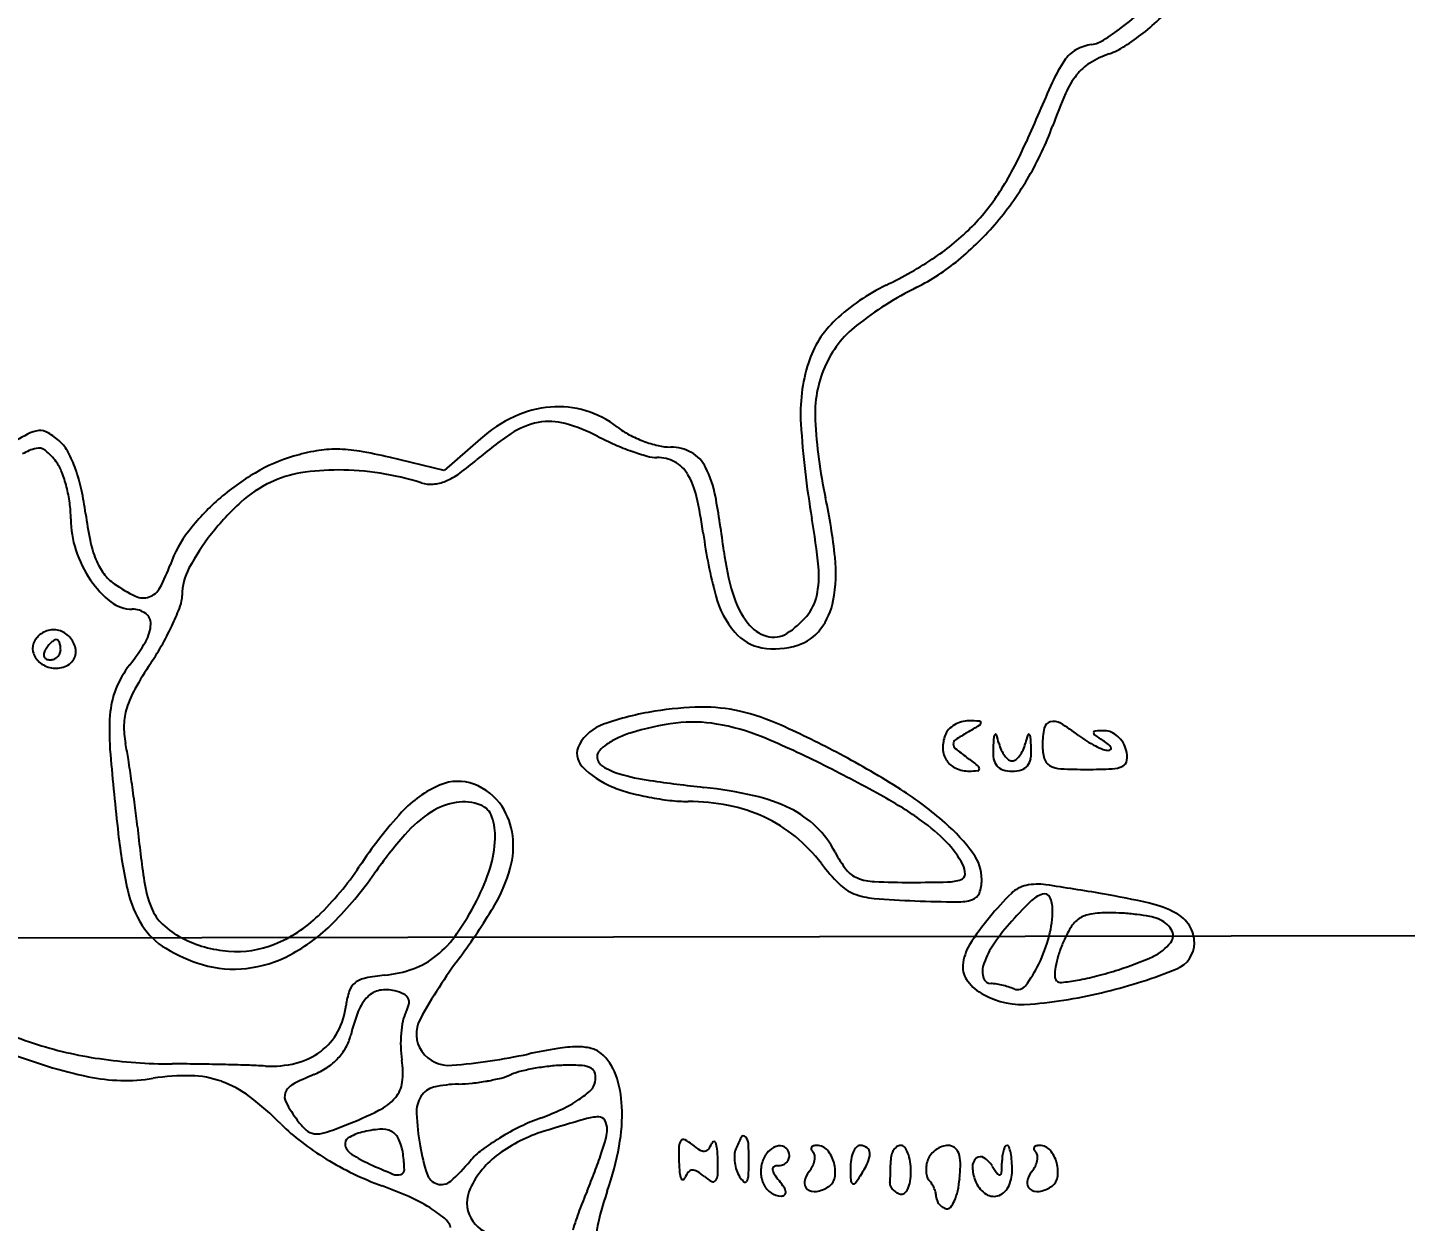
# Model space of a CAD drawing. Header units: millimetres. Extents: x 56222 to 3066687, y -650199 to -121287.
# Drawn here: x 135203.51 to 135212.45, y -182847.35 to -182839.61 of the extents above; entities that cross this region are included whole.
import ezdxf
from ezdxf import colors
from ezdxf.entities.mleader import LeaderData, LeaderLine
from ezdxf.math import Vec2, Vec3

# ---------------------------------------------------------------- set-up
doc = ezdxf.new("R2010")
doc.units = ezdxf.units.MM
doc.header["$MEASUREMENT"] = 0
doc.layers.add('Text', color=7, linetype='Continuous', lineweight=15)
doc.styles.add('style4', font='ARIALN.TTF')

msp = doc.modelspace()

# ---------------------------------------------------------------- linework, layer by layer
for p, q in [((135206.4504, -182842.2788), (135206.2152, -182842.4853)), ((135206.2152, -182842.4853), (135205.8578, -182842.3996))]:
    msp.add_line(p, q)
for centre, radius, start, end in [((135209.3794, -182837.9899), 2.0338, 307.06778, 311.87235), ((135209.785, -182838.4273), 1.5538, 308.13993, 313.85824), ((135209.5537, -182838.2206), 1.7447, 302.3624, 307.06778), ((135209.8628, -182838.5264), 1.4279, 302.28758, 308.13987), ((135210.4571, -182840.0169), 0.2982, 98.44677, 119.64445), ((135210.3853, -182839.5328), 0.1912, 278.44677, 302.36239), ((135210.3469, -182839.2925), 0.5217, 289.88024, 302.28753), ((135211.0183, -182840.3558), 0.9452, 145.96508, 155.87885), ((135210.4201, -182839.9518), 0.2234, 119.64448, 145.96511), ((135210.7532, -182840.416), 0.673, 109.8803, 121.6911), ((135210.7528, -182840.2629), 0.5569, 142.00208, 156.40329), ((135210.5709, -182840.1207), 0.326, 121.69116, 142.00211), ((135235.6845, -182851.4004), 27.9712, 155.87898, 156.73406), ((135213.6235, -182841.5169), 3.6895, 156.40325, 159.96721), ((135208.2489, -182839.5572), 2.0311, 329.81277, 339.96719), ((135207.8694, -182839.4409), 2.306, 328.08172, 336.73408), ((135208.1977, -182839.5274), 2.0904, 319.87492, 329.81271), ((135208.6123, -182839.9037), 1.4308, 315.71071, 328.08168), ((135208.5703, -182839.8627), 1.4894, 303.62445, 315.71066), ((135208.3045, -182839.6174), 1.9507, 309.59587, 319.87494), ((135207.9129, -182838.8742), 2.6766, 295.83127, 303.62439), ((135208.6351, -182840.0171), 1.432, 296.63635, 309.59589), ((135209.6566, -182842.4761), 1.3251, 115.83121, 133.07876), ((135210.2988, -182843.3341), 2.2788, 116.63629, 128.25942), ((135209.1978, -182841.9854), 0.6534, 133.07874, 162.34481), ((135209.3148, -182842.0864), 0.6898, 128.25936, 156.5615), ((135209.607, -182842.1157), 1.0829, 162.34485, 183.55866), ((135209.3903, -182842.1191), 0.772, 156.56142, 182.88476), ((135207.0607, -182842.9739), 0.925, 115.06222, 131.28347), ((135206.9612, -182842.761), 0.6899, 94.85363, 115.06225), ((135206.9549, -182842.6874), 0.6161, 73.30428, 94.85367), ((135206.9526, -182842.6952), 0.6243, 51.96708, 73.30427), ((135203.6058, -182842.4161), 0.1904, 95.69319, 118.8473), ((135203.5965, -182842.3233), 0.0971, 58.6082, 95.69318), ((135203.3779, -182842.6816), 0.5169, 47.85527, 58.60821), ((135206.9157, -182842.6492), 0.4841, 100.88457, 123.50772), ((135206.8969, -182842.5515), 0.3845, 74.67001, 100.88456), ((135206.7151, -182843.2145), 1.072, 62.47016, 74.66996), ((135207.6492, -182841.8047), 0.5064, 231.96703, 242.23855), ((135214.2497, -182841.827), 5.7345, 183.55872, 189.7305), ((135211.7431, -182842.0006), 3.1279, 182.88475, 192.19203), ((135205.1274, -182845.1785), 3.3441, 118.84737, 121.71751), ((135203.5588, -182842.4817), 0.2472, 27.73575, 47.85523), ((135207.8111, -182844.0016), 2.106, 123.50772, 131.10099), ((135208.0323, -182840.6875), 1.7777, 242.47022, 246.37054), ((135208.0049, -182840.7501), 1.7093, 246.37058, 250.38729), ((135207.7917, -182841.5338), 0.8125, 242.23852, 249.44647), ((135207.7805, -182841.5637), 0.7805, 249.44653, 256.75042), ((135207.6862, -182841.9643), 0.369, 256.75038, 269.54086), ((135207.681, -182842.6122), 0.2789, 60.62406, 89.54082), ((135203.6458, -182842.6497), 0.3176, 103.91009, 121.06967), ((135203.5859, -182842.4076), 0.0682, 50.4406, 103.91011), ((135203.3595, -182842.6816), 0.4237, 36.5521, 50.44054), ((135203.0456, -182842.7516), 0.8271, 19.55067, 27.73567), ((135205.5605, -182843.4736), 1.1282, 106.67861, 120.47227), ((135205.5997, -182843.6043), 1.2646, 99.73256, 106.67858), ((135205.5114, -182843.0894), 0.7422, 89.37929, 99.73246), ((135205.5093, -182843.284), 0.9368, 80.38457, 89.37928), ((135205.1814, -182845.2192), 2.8996, 76.50991, 80.38457), ((135205.4471, -182841.2919), 1.4899, 305.65064, 311.10097), ((135207.9277, -182840.9667), 1.4794, 250.38739, 254.40799), ((135207.5936, -182842.1639), 0.2364, 254.40805, 270.00003), ((135207.5936, -182842.6427), 0.2423, 61.85762, 89.99995), ((135207.706, -182842.5678), 0.228, 27.00121, 60.62406), ((135203.4745, -182842.5964), 0.2805, 21.1548, 36.55218), ((135202.9501, -182842.7993), 0.8428, 14.37485, 21.15486), ((135202.7642, -182842.8515), 1.1257, 12.37313, 19.55063), ((135205.7758, -182843.8394), 1.5526, 120.47228, 131.32949), ((135205.4001, -182843.2186), 0.727, 99.20656, 115.38585), ((135205.5244, -182843.9853), 1.5037, 89.81216, 99.20661), ((135205.5235, -182844.2572), 1.7757, 81.09342, 89.81215), ((135205.5051, -182844.3747), 1.8946, 72.78849, 81.09343), ((135206.0461, -182842.127), 0.4622, 292.61361, 305.65059), ((135207.6052, -182842.6209), 0.2177, 31.35773, 61.85759), ((135207.3737, -182842.7621), 0.4888, 12.90267, 31.35776), ((135207.3028, -182842.7733), 0.6805, 10.3073, 27.00121), ((135202.8517, -182842.8245), 0.9444, 7.81651, 14.37485), ((135205.4252, -182843.2714), 0.7855, 115.38584, 132.33186), ((135206.126, -182842.3702), 0.2038, 252.78848, 274.74169), ((135206.1207, -182842.3061), 0.2682, 274.74173, 292.61355), ((135202.1954, -182842.9763), 1.708, 7.12169, 12.37319), ((135205.7172, -182843.7728), 1.464, 131.32946, 142.46357), ((135206.015, -182843.9189), 1.6614, 132.33193, 142.00985), ((135205.2921, -182843.2389), 2.6244, 7.5866, 12.90269), ((135201.5935, -182843.8116), 6.4835, 7.12177, 10.30721), ((135205.1632, -182843.4222), 3.6039, 5.95621, 12.19212), ((135203.047, -182842.7977), 0.7473, 0.00005, 7.81652), ((135206.07, -182842.4922), 2.1967, 187.12177, 191.67619), ((135204.4476, -182842.7977), 0.6533, 180.00005, 198.20578), ((135204.2592, -182843.5401), 4.4019, 5.59921, 9.73048), ((135204.6199, -182842.7918), 0.716, 191.6763, 202.18065), ((135205.1834, -182843.3626), 0.7907, 142.46348, 160.11979), ((135205.9475, -182843.8661), 1.5757, 142.00989, 151.68438), ((135211.0335, -182842.4742), 3.1677, 187.58664, 195.0517), ((135204.5661, -182842.7587), 0.7781, 198.20584, 214.17555), ((135209.7073, -182842.7978), 1.6934, 187.12174, 196.66422), ((135207.7848, -182843.1487), 0.9681, 349.37729, 5.95629), ((135204.353, -182842.9006), 0.4278, 202.18068, 216.24904), ((135203.3749, -182842.7087), 1.1324, 331.66703, 340.11982), ((135204.887, -182843.2948), 0.3711, 151.68436, 180.00004), ((135208.0386, -182843.1696), 0.6043, 347.72789, 5.59926), ((135204.4387, -182842.8452), 0.6241, 214.17561, 231.95199), ((135204.2433, -182842.9811), 0.2917, 216.24906, 234.99147), ((135204.6294, -182842.4298), 0.9647, 234.99157, 244.45145), ((135204.2638, -182843.1947), 0.117, 244.45142, 289.13953), ((135204.2609, -182843.1864), 0.1257, 289.13955, 331.6671), ((135204.3128, -182843.2948), 0.2032, 339.68249, 0.00004), ((135208.5685, -182843.1371), 0.6152, 195.05174, 220.19264), ((135208.6565, -182843.1124), 0.5965, 196.66423, 217.44602), ((135208.3331, -182843.2337), 0.3029, 319.86445, 347.72794), ((135204.1927, -182843.1596), 0.2249, 231.95203, 270.00004), ((135204.1927, -182843.5345), 0.15, 54.444, 89.99998), ((135203.0375, -182842.8226), 1.5631, 335.1656, 339.68245), ((135208.2979, -182843.245), 0.446, 323.1119, 349.37734), ((135204.0682, -182843.4695), 0.2451, 329.66563, 357.36449), ((135204.2338, -182843.4771), 0.0794, 357.36455, 54.44407), ((135202.8031, -182842.7141), 1.8213, 330.6086, 335.16553), ((135208.3738, -182843.3288), 0.2405, 217.44596, 253.38102), ((135208.1375, -182843.0688), 0.5588, 302.24303, 319.86449), ((135203.6869, -182843.6648), 0.1479, 116.83419, 148.28252), ((135203.6818, -182843.6547), 0.1366, 83.45746, 116.83422), ((135203.6997, -182843.6057), 0.0244, 89.99999, 124.55283), ((135203.6812, -182843.6596), 0.1415, 50.78508, 83.45749), ((135203.6997, -182843.5963), 0.015, 42.35173, 90), ((135203.6695, -182843.674), 0.16, 20.99358, 50.78506), ((135208.3229, -182843.3446), 0.2937, 220.19265, 260.404), ((135208.3506, -182843.4066), 0.1593, 253.38099, 302.24303), ((135208.4162, -182843.3337), 0.2982, 287.60875, 323.11192), ((135203.6434, -182843.6379), 0.0968, 148.28249, 192.66766), ((135203.6725, -182843.6314), 0.1266, 192.66764, 228.97891), ((135203.6531, -182843.6796), 0.034, 167.16831, 203.79663), ((135203.7005, -182843.6903), 0.0826, 148.28259, 167.16841), ((135203.8517, -182843.7838), 0.2603, 141.52237, 148.28246), ((135203.8063, -182843.7477), 0.2024, 133.35829, 141.52246), ((135203.7739, -182843.7134), 0.1551, 124.55289, 133.35813), ((135203.6626, -182843.6449), 0.0665, 313.35831, 336.01165), ((135203.6714, -182843.6221), 0.0533, 23.79674, 42.35178), ((135203.6378, -182843.6369), 0.09, 9.65825, 23.7967), ((135203.6671, -182843.6469), 0.0616, 336.01159, 359.99997), ((135203.5789, -182843.6469), 0.1497, 0.00004, 9.65829), ((135203.7268, -182843.659), 0.1, 335.76165, 359.77973), ((135203.7088, -182843.6589), 0.118, 359.7796, 20.99364), ((135203.1189, -182842.9139), 1.345, 321.81138, 329.66562), ((135202.5796, -182842.5882), 2.0779, 326.48056, 330.60862), ((135208.3565, -182843.1458), 0.4953, 260.40399, 287.60878), ((135203.6978, -182843.6023), 0.1651, 228.97893, 259.85966), ((135203.6477, -182843.6819), 0.0281, 203.79661, 245.12354), ((135203.6592, -182843.6572), 0.0554, 245.12355, 269.99993), ((135203.6592, -182843.6396), 0.0729, 270.00001, 291.32834), ((135203.6974, -182843.6041), 0.1633, 259.85968, 290.99355), ((135203.6603, -182843.6425), 0.0698, 291.32847, 313.35821), ((135203.7126, -182843.6436), 0.1209, 290.99361, 311.85018), ((135203.7261, -182843.6586), 0.1008, 311.85026, 335.76157), ((135204.6666, -182844.1314), 0.6241, 141.8114, 158.30856), ((135206.6056, -182845.2549), 2.7512, 146.48065, 150.54203), ((135204.6107, -182844.1092), 0.564, 158.30858, 176.10774), ((135204.7632, -182844.2143), 0.6353, 150.54213, 162.60343), ((135204.538, -182844.1438), 0.3993, 162.60334, 178.63486), ((135207.9163, -182846.1539), 2.1347, 90.97504, 99.07902), ((135207.8974, -182845.0445), 1.0251, 76.94774, 90.975), ((135205.687, -182844.1824), 1.6428, 176.1078, 185.02883), ((135207.8821, -182845.9403), 1.9183, 99.07903, 109.31327), ((135207.8279, -182845.0463), 0.93, 80.55123, 96.90588), ((135207.8017, -182845.4573), 1.4488, 65.66317, 76.94773), ((135209.6213, -182844.2985), 0.1916, 106.26652, 121.29654), ((135209.6123, -182844.2677), 0.1595, 89.02205, 106.2664), ((135209.5862, -182845.7981), 1.6901, 86.64185, 89.02206), ((135209.6847, -182844.1202), 0.00937, 353.30053, 86.642), ((135210.1563, -182844.1661), 0.0535, 104.92294, 168.40369), ((135210.1647, -182844.1977), 0.0862, 59.32022, 104.923), ((135204.7022, -182844.1477), 0.5635, 178.6349, 191.01683), ((135207.3439, -182844.4045), 0.2909, 109.31323, 150.50573), ((135207.6249, -182844.8294), 0.6736, 107.78581, 115.25522), ((135207.9088, -182845.7142), 1.6028, 96.90591, 107.78576), ((135207.7576, -182845.4689), 1.3584, 67.6152, 80.55121), ((135205.6019, -182850.321), 6.7869, 62.07448, 65.6632), ((135209.6699, -182844.2814), 0.2231, 159.00639, 182.05796), ((135209.5658, -182844.2415), 0.1116, 136.8976, 159.00635), ((135209.6141, -182844.2867), 0.1777, 121.29651, 136.89761), ((135210.3216, -182845.4156), 1.425, 120.13404, 123.8034), ((135207.4757, -182840.5129), 4.2438, 300.13409, 301.35448), ((135209.6729, -182844.1188), 0.0212, 301.3546, 353.3006), ((135209.7998, -182844.2134), 0.0228, 131.09188, 175.73829), ((135209.7887, -182844.2006), 0.00582, 17.30163, 131.09201), ((135208.6159, -182844.5659), 1.2342, 14.64544, 17.30155), ((135211.176, -182844.5659), 1.2342, 162.69845, 165.35456), ((135210.0032, -182844.2006), 0.00582, 48.90799, 162.69837), ((135209.9921, -182844.2134), 0.0228, 4.26171, 48.90812), ((135210.6372, -182844.2648), 0.5444, 168.40383, 179.99999), ((135209.5638, -182845.2106), 1.264, 52.89755, 59.3201), ((135210.7748, -182843.6095), 0.7435, 232.89757, 237.91427), ((135210.4393, -182844.1868), 0.0157, 172.28668, 234.98996), ((135210.4351, -182844.1862), 0.0114, 93.35104, 172.28674), ((135211.4702, -182842.7151), 1.8126, 234.98998, 237.1275), ((135210.5068, -182845.4112), 1.2385, 90.53715, 93.35092), ((135210.4962, -182844.2765), 0.1037, 65.83971, 90.53715), ((135210.4715, -182844.3314), 0.1639, 48.30735, 65.83972), ((135210.4576, -182844.3471), 0.1848, 31.83166, 48.30738), ((135201.3166, -182844.8068), 2.8856, 8.92033, 11.01683), ((135207.1957, -182844.3206), 0.1206, 150.50574, 224.22794), ((135207.4535, -182844.5228), 0.3211, 125.16326, 136.56693), ((135207.5347, -182844.6381), 0.462, 115.25525, 125.1633), ((135206.1037, -182849.4845), 5.7012, 63.15814, 67.61519), ((135209.5927, -182844.2842), 0.1459, 182.05795, 213.74463), ((135209.5473, -182844.2591), 0.0332, 123.80354, 178.63453), ((135209.5499, -182844.2591), 0.0358, 178.63442, 230.53471), ((135210.5817, -182843.0059), 1.6591, 230.53465, 233.82504), ((135210.0982, -182844.3034), 0.3263, 177.04867, 189.15934), ((135213.0513, -182844.4557), 3.2833, 175.73823, 177.04869), ((135210.073, -182844.1851), 0.2719, 194.64548, 204.48377), ((135210.0083, -182844.2145), 0.2008, 204.48377, 216.83165), ((135209.7836, -182844.2145), 0.2008, 323.16835, 335.51623), ((135209.7189, -182844.1851), 0.2719, 335.51623, 345.35452), ((135206.7406, -182844.4557), 3.2833, 2.95131, 4.26177), ((135209.6937, -182844.3034), 0.3263, 350.84066, 2.95133), ((135210.4459, -182844.2648), 0.3532, 179.99999, 194.40943), ((135210.7468, -182843.6542), 0.6908, 237.91419, 243.21517), ((135210.6986, -182843.7496), 0.5839, 243.21533, 248.6116), ((135210.5208, -182844.2036), 0.0964, 248.61155, 269.05529), ((135210.2763, -182844.5626), 0.3872, 50.95082, 57.12741), ((135210.5196, -182844.2776), 0.0223, 269.05515, 311.67345), ((135210.4796, -182844.312), 0.0644, 27.687, 50.9509), ((135210.5277, -182844.2867), 0.0101, 311.67356, 27.68717), ((135210.4661, -182844.3418), 0.1748, 14.65498, 31.83165), ((135210.465, -182844.3421), 0.1759, 352.839, 14.65504), ((135226.1688, -182842.3801), 22.2037, 185.02884, 186.35786), ((135194.695, -182845.8461), 9.5884, 8.06313, 8.92027), ((135207.2585, -182844.3382), 0.0526, 136.56703, 180.00002), ((135207.2824, -182844.3382), 0.0764, 179.99994, 237.55751), ((135206.0815, -182849.4162), 5.7629, 57.54343, 62.07447), ((135209.5897, -182844.2862), 0.1422, 213.74464, 245.92378), ((135208.1497, -182846.3318), 2.461, 51.82913, 53.82504), ((135209.868, -182844.3405), 0.0932, 189.15934, 219.94059), ((135209.9591, -182844.2514), 0.1393, 216.83153, 231.4763), ((135209.8959, -182844.3307), 0.0379, 231.4764, 269.99997), ((135209.8959, -182844.3307), 0.0379, 270.00003, 308.5236), ((135209.8328, -182844.2514), 0.1393, 308.5237, 323.16847), ((135209.9239, -182844.3405), 0.0932, 320.05941, 350.84066), ((135210.1738, -182844.3347), 0.0721, 194.40944, 241.13756), ((135210.5912, -182844.3579), 0.0487, 296.26909, 352.83902), ((135207.527, -182843.998), 0.583, 224.22796, 247.32354), ((135207.4693, -182844.0441), 0.4249, 237.55755, 253.76626), ((135207.7527, -182843.0711), 1.4384, 253.76629, 261.83891), ((135203.1479, -182855.3253), 12.2474, 61.11295, 63.15813), ((135209.6171, -182844.2248), 0.2095, 245.92371, 270.00004), ((135209.6171, -182843.8716), 0.5626, 270.00005, 275.73279), ((135209.6495, -182844.4239), 0.0343, 9.39308, 51.82919), ((135209.6722, -182844.4202), 0.0113, 275.73283, 9.39292), ((135209.8577, -182844.3492), 0.0796, 219.94052, 253.95846), ((135209.8959, -182844.2161), 0.2182, 253.95845, 270), ((135209.8959, -182844.2161), 0.2182, 270, 286.04155), ((135209.9342, -182844.3492), 0.0796, 286.04154, 320.05948), ((135210.221, -182844.2489), 0.1701, 241.1376, 266.9001), ((135210.3804, -182841.3056), 3.1177, 266.90007, 270.00004), ((135210.3804, -182840.9307), 3.4926, 269.99997, 272.67579), ((135210.5353, -182844.2446), 0.1751, 272.67577, 296.26898), ((135193.8742, -182845.9624), 10.4173, 7.21533, 8.06307), ((135206.4652, -182845.1798), 0.7118, 112.79161, 137.74704), ((135206.3039, -182844.7959), 0.2953, 69.50616, 112.79169), ((135206.2763, -182844.8697), 0.3741, 33.23381, 69.5062), ((135207.633, -182843.7446), 0.8578, 247.32354, 254.84057), ((135209.2077, -182832.9251), 11.6882, 261.83893, 263.56442), ((135207.5491, -182847.6292), 3.1092, 77.48399, 83.56439), ((135207.9546, -182846.4711), 2.2725, 48.4651, 57.54333), ((135196.7473, -182845.5987), 7.5213, 6.13304, 7.21524), ((135206.3544, -182845.0446), 0.4117, 98.64166, 122.72932), ((135206.3394, -182844.9463), 0.3122, 69.00637, 98.64168), ((135206.4068, -182844.7707), 0.1241, 18.91828, 69.00638), ((135207.8864, -182842.809), 1.8271, 254.84056, 259.11089), ((135207.8931, -182842.7744), 1.8623, 259.11083, 263.36101), ((135207.7964, -182843.6047), 1.0264, 263.36102, 269.99997), ((135207.7964, -182845.9769), 1.3458, 78.8094, 89.99999), ((135207.8607, -182845.6518), 1.0144, 64.97783, 78.8094), ((135207.9983, -182845.6057), 1.0364, 63.69075, 77.48396), ((135207.8716, -182846.7638), 2.4692, 54.40898, 61.11297), ((135208.122, -182846.6849), 2.9501, 137.74705, 146.42527), ((135206.5715, -182845.3824), 0.8133, 122.72927, 138.81529), ((135206.1534, -182844.8575), 0.3921, 357.62331, 18.91824), ((135206.217, -182844.9085), 0.445, 7.16491, 33.23377), ((135207.8867, -182845.5962), 0.953, 50.66252, 64.9779), ((135208.163, -182845.2725), 0.6647, 45.79886, 63.69073), ((135213.8767, -182843.7581), 9.7067, 186.13298, 188.23087), ((135208.1818, -182845.2532), 0.6379, 27.3444, 45.7988), ((135208.617, -182845.7223), 1.1885, 44.19235, 54.40898), ((135208.6044, -182845.7375), 1.2925, 36.53524, 48.46512), ((135207.5831, -182844.451), 3.5029, 186.35782, 192.49388), ((135208.1943, -182846.8024), 2.9696, 138.81517, 144.95192), ((135205.8172, -182844.8436), 0.7286, 342.41368, 357.62328), ((135206.1284, -182844.9197), 0.5343, 344.43522, 7.16481), ((135207.8264, -182845.6698), 1.0483, 37.33411, 50.66256), ((135209.0026, -182845.3475), 0.6507, 28.15493, 44.19238), ((135209.4033, -182844.6215), 0.7373, 207.34439, 217.72935), ((135209.4132, -182845.1383), 0.286, 359.99994, 36.53533), ((135204.0613, -182843.9896), 1.9236, 314.05726, 326.42525), ((135203.7294, -182843.6704), 2.4842, 315.23781, 324.95187), ((135205.2005, -182844.6481), 1.3755, 332.96115, 342.41371), ((135205.6544, -182844.7877), 1.0263, 329.0309, 344.43513), ((135209.7364, -182844.213), 1.354, 217.33412, 224.70074), ((135208.9555, -182844.968), 0.1711, 217.7294, 248.44605), ((135209.5518, -182845.1005), 0.039, 289.16666, 358.44201), ((135209.4683, -182845.0982), 0.1225, 358.44208, 28.15492), ((135205.0195, -182845.0393), 0.7573, 188.23081, 201.79542), ((135208.9748, -182844.9667), 0.2824, 224.70075, 248.25495), ((135209.0178, -182844.8103), 0.3408, 248.4461, 267.50286), ((135209.2438, -182839.6271), 5.5288, 267.50292, 270), ((135209.2439, -182835.6831), 9.4728, 269.99997, 271.41539), ((135209.4708, -182844.8675), 0.2856, 271.41536, 289.16668), ((135209.4536, -182845.1383), 0.2456, 339.32976, 359.99993), ((135210.0254, -182845.3622), 0.1907, 101.81613, 134.82935), ((135210.0617, -182845.5357), 0.368, 81.6653, 101.81616), ((135207.8315, -182860.7584), 15.7532, 80.31731, 81.66535), ((135204.8467, -182845.0573), 0.7002, 192.49381, 212.73177), ((135204.7648, -182844.4257), 1.8646, 325.2592, 332.96121), ((135209.0382, -182844.8076), 0.4537, 248.25491, 265.23443), ((135209.4772, -182839.542), 5.7376, 265.23442, 267.88549), ((135209.687, -182833.861), 11.4224, 267.88549, 269.25782), ((135209.5431, -182844.968), 0.3145, 269.2578, 287.58126), ((135209.6165, -182845.1997), 0.0714, 287.58135, 339.32971), ((135211.4454, -182846.7907), 2.205, 134.82938, 140.32253), ((135210.1592, -182845.4296), 0.2084, 108.41147, 134.89923), ((135210.1054, -182845.2682), 0.0382, 26.13728, 108.41149), ((135209.9759, -182845.3317), 0.1825, 359.99993, 26.13734), ((135209.5766, -182850.5306), 5.3775, 76.99529, 80.3173), ((135204.5949, -182845.2091), 0.3001, 201.79538, 226.79611), ((135203.1417, -182843.2797), 3.9568, 323.38355, 329.03085), ((135212.0829, -182847.3601), 2.9338, 134.89921, 138.73354), ((135209.4886, -182845.3317), 0.6697, 345.06128, 0.00002), ((135210.4336, -182845.5446), 0.1852, 98.66284, 123.66266), ((135210.5218, -182846.124), 0.7712, 89.99994, 98.66283), ((135210.5218, -182846.7519), 1.3991, 86.29417, 89.99997), ((135210.5103, -182846.9303), 1.5779, 82.90792, 86.29408), ((135210.5331, -182846.7469), 1.393, 79.477, 82.90785), ((135210.6315, -182845.963), 0.6898, 61.90758, 76.99533), ((135210.845, -182845.5631), 0.2364, 32.45444, 61.90763), ((135204.6501, -182845.1837), 0.4665, 212.73167, 238.9487), ((135204.7668, -182845.026), 0.5512, 226.79606, 242.65561), ((135204.7861, -182844.7386), 0.8814, 291.89012, 314.05723), ((135204.677, -182844.6102), 1.1496, 297.95474, 315.23784), ((135210.9956, -182846.4176), 1.6206, 140.32255, 148.08522), ((135210.8823, -182846.3066), 1.3365, 138.73353, 146.47766), ((135210.9251, -182845.8425), 0.7598, 148.74608, 157.50005), ((135210.433, -182845.5439), 0.1842, 123.66267, 148.74605), ((135210.7309, -182845.6819), 0.3098, 69.00643, 79.47693), ((135210.7782, -182845.5586), 0.1778, 32.84572, 69.00635), ((135210.8692, -182845.5477), 0.2077, 359.99997, 32.45453), ((135204.8788, -182844.8094), 0.795, 242.65566, 265.56497), ((135205.7326, -182845.0969), 0.6868, 309.02952, 325.25921), ((135209.1446, -182845.2399), 1.0259, 334.20798, 345.0613), ((135210.6804, -182845.3556), 0.3085, 294.58904, 322.11736), ((135210.8674, -182845.501), 0.0717, 322.11731, 32.8456), ((135210.8948, -182845.5477), 0.1822, 291.96554, 359.99998), ((135204.9472, -182844.6902), 1.0425, 238.94868, 253.32136), ((135204.8684, -182844.9436), 0.6605, 265.56498, 291.89013), ((135204.8401, -182844.9174), 0.8019, 276.68526, 297.95474), ((135205.835, -182845.2232), 0.5243, 289.95319, 309.02953), ((135209.8689, -182845.7159), 0.2932, 148.08524, 175.60747), ((135210.1722, -182845.8362), 0.4846, 146.47768, 162.98646), ((135210.7417, -182845.7981), 0.572, 163.01177, 170.59748), ((135211.0324, -182845.8869), 0.876, 157.49998, 163.01192), ((135210.0046, -182843.8786), 1.9328, 287.49602, 294.58903), ((135204.8511, -182845.0111), 0.7075, 253.32136, 276.68529), ((135205.7582, -182845.0117), 0.7493, 275.35665, 289.95327), ((135209.1459, -182847.7415), 3.5238, 143.38353, 151.2), ((135209.7266, -182845.7049), 0.1505, 175.60747, 217.86797), ((135209.8372, -182845.7337), 0.1343, 162.98646, 198.56368), ((135209.3258, -182845.3275), 0.8245, 322.83105, 334.20797), ((135210.6033, -182845.7752), 0.4317, 170.59747, 178.57692), ((135209.7482, -182843.0652), 2.7857, 284.47812, 287.49606), ((135209.7026, -182842.592), 3.3692, 283.79797, 291.96557), ((135205.7083, -182845.8983), 0.1154, 128.00327, 161.17382), ((135205.7378, -182845.9359), 0.1632, 101.64913, 128.00323), ((135205.9342, -182846.889), 1.1362, 95.35667, 101.64914), ((135209.8616, -182845.6), 0.3215, 217.86797, 241.84502), ((135209.7594, -182845.7598), 0.0522, 198.56367, 270.00006), ((135209.7594, -182845.9948), 0.1828, 80.75495, 89.99999), ((135209.6883, -182846.4317), 0.6254, 77.05561, 80.75499), ((135210.2108, -182845.7655), 0.0391, 178.57678, 224.99997), ((135210.2117, -182845.7646), 0.0403, 224.99998, 276.53845), ((135210.0216, -182844.1057), 1.7101, 276.53841, 280.01325), ((135210.0318, -182844.1636), 1.6513, 280.01331, 284.47815), ((135206.0174, -182846.0037), 0.442, 161.17378, 173.39506), ((135205.9158, -182846.0924), 0.2774, 135.31041, 158.66164), ((135205.8249, -182846.0025), 0.1495, 100.94867, 135.3104), ((135205.8386, -182846.0732), 0.2215, 75.34504, 100.94866), ((135205.8176, -182846.1535), 0.3046, 63.76255, 75.345), ((135205.9241, -182845.9374), 0.0636, 26.76924, 63.76246), ((135209.9659, -182845.4051), 0.5425, 241.84508, 274.98377), ((135209.6735, -182846.496), 0.6914, 73.4232, 77.05567), ((135209.7188, -182846.3439), 0.5326, 69.00636, 73.42332), ((135209.9323, -182845.7873), 0.0634, 249.00639, 322.83108), ((135209.7304, -182842.705), 3.2529, 274.98384, 283.798), ((135205.1091, -182845.8985), 0.4725, 331.69638, 353.395), ((135206.7627, -182846.4233), 1.1866, 158.66162, 166.5962), ((135205.7637, -182845.8942), 0.2279, 332.42184, 346.60344), ((135205.9308, -182845.934), 0.0561, 346.60345, 26.76925), ((135204.3713, -182843.6924), 2.6367, 242.18186, 251.90005), ((135206.6392, -182846.1932), 0.7067, 168.71706, 175.24152), ((135206.1489, -182846.0954), 0.2067, 152.42178, 168.71714), ((135206.23, -182846.1385), 0.1963, 151.2, 215.03513), ((135205.175, -182845.934), 0.3976, 307.00393, 331.69638), ((135205.3161, -182846.0785), 0.3005, 330.62949, 346.59623), ((135206.739, -182846.2015), 0.8069, 175.24144, 181.5362), ((135204.573, -182843.283), 3.2024, 248.23063, 258.02682), ((135204.3432, -182843.7786), 2.5461, 251.90005, 261.80925), ((135205.1466, -182845.8963), 0.4448, 283.8769, 307.00402), ((135205.2613, -182846.0477), 0.3633, 316.78058, 330.6295), ((135206.6167, -182846.2048), 0.6845, 181.53615, 188.6571), ((135206.2456, -182846.1275), 0.2153, 215.03512, 274.87511), ((135207.6442, -182850.442), 4.2662, 99.35974, 101.98125), ((135207.084, -182847.043), 0.8213, 90.47377, 99.35978), ((135207.0802, -182846.5813), 0.3596, 76.18517, 90.47384), ((135207.1272, -182846.3899), 0.1625, 50.30979, 76.18521), ((135204.4573, -182842.9857), 3.3471, 261.80933, 269.88126), ((135204.4232, -182859.447), 13.1142, 89.19946, 89.88128), ((135204.3446, -182865.0692), 18.737, 88.67763, 89.19948), ((135204.3764, -182863.693), 17.3604, 88.15028, 88.67763), ((135204.76, -182851.8133), 5.4745, 86.9039, 88.15019), ((135205.092, -182845.6755), 0.6722, 266.90386, 283.877), ((135205.2289, -182846.0172), 0.4078, 303.75087, 316.78054), ((135205.4128, -182846.3881), 0.5333, 353.14176, 8.65709), ((135205.921, -182842.3218), 4.0349, 274.87516, 281.98123), ((135207.0607, -182847.8257), 1.4865, 96.03577, 99.90676), ((135207.021, -182847.4495), 1.1082, 91.21157, 96.03585), ((135207.0253, -182847.6543), 1.3131, 86.36785, 91.2116), ((135207.0997, -182846.4823), 0.1387, 61.10079, 86.36781), ((135207.0307, -182846.5062), 0.3136, 19.21086, 50.30986), ((135204.1469, -182845.2925), 1.1482, 258.02687, 279.08502), ((135204.5436, -182847.7738), 1.3646, 88.7801, 99.08501), ((135204.5594, -182847.0342), 0.6249, 70.30247, 88.7801), ((135206.0182, -182847.9679), 1.6947, 112.50002, 117.71097), ((135205.1799, -182845.9439), 0.496, 292.49996, 303.75091), ((135206.2623, -182845.1497), 1.3146, 280.15416, 284.13009), ((135206.4779, -182846.0062), 0.4314, 284.13014, 293.25391), ((135206.8148, -182846.7901), 0.4218, 103.85083, 113.25398), ((135207.0379, -182847.6949), 1.3537, 99.90673, 103.85081), ((135207.1412, -182846.4072), 0.0529, 13.41183, 61.1009), ((135207.0656, -182846.4252), 0.1306, 349.0993, 13.41179), ((135206.6419, -182846.6417), 0.7253, 2.58932, 19.21095), ((135204.5374, -182847.0958), 0.6902, 52.91867, 70.30249), ((135205.2577, -182846.5463), 0.0777, 159.86245, 208.87596), ((135205.2749, -182846.5526), 0.096, 117.71098, 159.8625), ((135205.7577, -182846.4296), 0.1859, 319.10123, 353.1418), ((135206.177, -182846.614), 0.1331, 103.49683, 148.08942), ((135206.3246, -182847.2288), 0.7654, 91.26182, 103.49681), ((135206.2849, -182845.4299), 1.0339, 271.26183, 276.24898), ((135206.2415, -182845.0334), 1.4328, 276.24901, 280.15414), ((135206.7651, -182846.0792), 0.5826, 303.58746, 313.26904), ((135207.0963, -182846.4311), 0.0993, 313.26891, 349.09932), ((135203.8153, -182848.0511), 1.8877, 44.71373, 52.91864), ((135206.1116, -182846.0754), 1.0529, 208.8759, 216.17498), ((135205.6392, -182846.3269), 0.3427, 296.38098, 319.10126), ((135206.2266, -182846.6448), 0.1916, 148.08951, 182.89858), ((135206.6083, -182845.8432), 0.8659, 295.30362, 303.5875), ((135206.2474, -182846.6595), 1.1203, 349.36707, 2.58931), ((135205.6091, -182846.4428), 0.4304, 216.17495, 227.78482), ((135204.5012, -182844.0326), 2.9037, 291.66734, 296.38097), ((135207.8402, -182846.5631), 1.8073, 182.8986, 189.58954), ((135207.3158, -182847.9791), 1.3803, 109.96481, 116.06491), ((135206.3129, -182845.2183), 1.5571, 289.96486, 295.30364), ((135212.4172, -182864.8359), 18.9009, 106.25342, 107.09315), ((135207.2264, -182847.0308), 0.3546, 91.66588, 106.25337), ((135207.2174, -182846.7207), 0.0443, 29.67852, 91.66585), ((135207.152, -182846.7579), 0.1196, 359.99995, 29.67853), ((135206.0608, -182845.8279), 1.2721, 224.71377, 232.63096), ((135205.383, -182846.692), 0.0939, 227.78475, 263.71042), ((135205.391, -182846.6191), 0.1673, 263.71043, 287.88127), ((135204.7957, -182844.7739), 2.1061, 287.88133, 291.66732), ((135205.762, -182847.0924), 0.3265, 104.45456, 121.2319), ((135205.8601, -182847.4729), 0.7194, 94.93216, 104.45451), ((135205.81, -182846.8922), 0.1366, 62.34171, 94.93216), ((135205.825, -182846.8637), 0.1044, 23.46559, 62.34171), ((135207.1539, -182847.7197), 0.9938, 107.09319, 126.22916), ((135207.4482, -182848.2497), 1.6814, 116.06497, 121.32586), ((135207.0744, -182846.7579), 0.1972, 344.26473, 359.99997), ((135208.1552, -182846.8159), 0.0164, 42.36223, 150.25678), ((135206.4231, -182845.3535), 1.869, 232.631, 238.56506), ((135205.6156, -182846.8509), 0.044, 121.23185, 194.22595), ((135205.6645, -182846.8385), 0.0945, 194.22596, 237.79864), ((135205.5792, -182846.9703), 0.3723, 8.37071, 23.46553), ((135207.2958, -182846.6551), 1.2552, 189.58949, 198.2018), ((135207.3493, -182848.0872), 1.4912, 121.32588, 126.7352), ((135204.8755, -182846.1384), 2.4817, 341.79969, 344.26468), ((135205.3147, -182846.4844), 2.0693, 341.01422, 349.367), ((135209.4722, -182846.9209), 1.7368, 178.26971, 181.5743), ((135207.8002, -182846.8704), 0.0641, 142.22636, 178.26963), ((135207.766, -182846.8439), 0.0208, 63.01359, 142.22635), ((135207.659, -182847.0539), 0.2565, 50.30984, 63.01373), ((135208.0962, -182846.5271), 0.428, 230.30979, 238.12648), ((135207.9003, -182846.8643), 0.0345, 273.79865, 322.29628), ((135207.8043, -182846.7901), 0.1558, 322.29627, 338.13735), ((135207.9661, -182846.855), 0.0185, 102.75507, 158.13733), ((135207.9644, -182846.8474), 0.0107, 20.69831, 102.75507), ((135207.8266, -182846.8995), 0.1581, 5.49969, 20.69834), ((135207.0015, -182846.979), 0.987, 1.57431, 5.49983), ((135208.2291, -182846.9319), 0.1332, 159.00637, 176.86818), ((135208.6219, -182847.0826), 0.5539, 150.25673, 159.00636), ((135208.1139, -182846.8536), 0.0722, 3.05068, 42.36217), ((135206.0305, -182846.9646), 2.1586, 359.68097, 3.05063), ((135208.4016, -182846.9772), 0.1146, 99.79063, 133.89486), ((135208.3919, -182846.9213), 0.0579, 47.40968, 99.7907), ((135208.3863, -182846.9274), 0.0662, 359.99996, 47.40967), ((135208.6081, -182846.8825), 0.0154, 148.59682, 202.97896), ((135208.6418, -182846.8682), 0.052, 202.97911, 224.99999), ((135208.6134, -182846.8857), 0.0215, 104.92508, 148.59698), ((135208.6314, -182846.9534), 0.0916, 90, 104.92505), ((135208.6314, -182846.9499), 0.0881, 40.76831, 89.99997), ((135208.974, -182846.9525), 0.1181, 137.5639, 156.36391), ((135208.9118, -182846.8957), 0.0339, 89.99998, 137.56376), ((135208.9118, -182846.9343), 0.0725, 52.83843, 89.99998), ((135208.9283, -182846.9125), 0.0452, 0.00003, 52.8385), ((135209.192, -182846.9334), 0.077, 123.7185, 146.30988), ((135209.1742, -182846.9069), 0.0451, 90.00006, 123.71844), ((135209.1742, -182846.8936), 0.0318, 37.8244, 89.99992), ((135209.082, -182846.9652), 0.1486, 21.16133, 37.82446), ((135209.4993, -182847.0261), 0.1678, 125.10975, 140.18016), ((135209.4977, -182847.0238), 0.1649, 109.91359, 125.10972), ((135209.4807, -182846.9768), 0.115, 89.99996, 109.91361), ((135209.4807, -182846.9331), 0.0713, 53.98621, 89.99997), ((135209.4784, -182846.9362), 0.0752, 19.3766, 53.98612), ((135209.9706, -182846.9341), 0.1364, 151.70738, 163.59224), ((135209.8631, -182846.8762), 0.0144, 89.99997, 151.70713), ((135209.8631, -182846.8753), 0.0135, 18.51515, 90.00011), ((135209.5716, -182846.9729), 0.321, 11.30984, 18.51505), ((135210.0515, -182846.8825), 0.0154, 148.59682, 202.97896), ((135210.0852, -182846.8682), 0.052, 202.97911, 224.99999), ((135210.0568, -182846.8857), 0.0215, 104.92508, 148.59698), ((135210.0748, -182846.9534), 0.0916, 90, 104.92505), ((135210.0748, -182846.9499), 0.0881, 40.76831, 89.99997), ((135206.5101, -182845.2113), 2.0358, 238.56506, 244.26711), ((135206.1489, -182846.0694), 1.0034, 237.79869, 245.50458), ((135205.1179, -182847.0382), 0.8386, 1.36974, 8.37071), ((135205.5279, -182846.2554), 1.1099, 311.03373, 320.42132), ((135206.9149, -182847.3936), 0.5895, 126.22921, 154.51962), ((135206.7137, -182847.2356), 0.4286, 126.73508, 140.42142), ((135204.6784, -182846.0736), 2.6891, 339.09764, 341.79958), ((135208.7226, -182846.9415), 0.987, 181.57431, 185.49983), ((135207.899, -182846.8443), 0.0545, 238.1266, 273.79889), ((135206.2519, -182846.9996), 1.7368, 358.26971, 1.5743), ((135208.3518, -182846.9386), 0.2561, 176.86822, 187.82033), ((135208.3673, -182846.9365), 0.2717, 187.82026, 198.5055), ((135206.6005, -182846.9678), 1.5887, 356.60915, 359.68094), ((135208.477, -182847.0324), 0.2103, 159.00643, 181.6323), ((135208.4417, -182847.0189), 0.1725, 133.8949, 159.00636), ((135208.3815, -182846.9183), 0.0742, 290.08309, 311.69835), ((135208.3862, -182846.9236), 0.0672, 311.69829, 334.557), ((135208.3943, -182846.9274), 0.0583, 334.55709, 0.00001), ((135208.4801, -182846.9326), 0.1381, 332.78269, 348.6988), ((135208.5767, -182846.9333), 0.0401, 8.09953, 45.00009), ((135208.5225, -182846.941), 0.0948, 348.69884, 8.09947), ((135208.5385, -182847.03), 0.2108, 15.07278, 40.76829), ((135208.535, -182847.031), 0.2144, 349.63786, 15.07285), ((135209.1811, -182847.0072), 0.3339, 170.65019, 180.38988), ((135209.0492, -182846.9854), 0.2002, 156.36402, 170.65018), ((135208.26, -182846.6374), 0.7761, 327.12748, 334.35765), ((135208.8331, -182846.9125), 0.1403, 334.35767, 360), ((135206.7625, -182846.9602), 2.3461, 358.99462, 0.00004), ((135209.2555, -182846.9602), 0.1469, 165.15767, 180.0001), ((135209.2168, -182846.9499), 0.1068, 146.30983, 165.15765), ((135208.9819, -182847.004), 0.2559, 8.44527, 21.16127), ((135208.7979, -182847.0313), 0.442, 0.00004, 8.44528), ((135209.5224, -182847.02), 0.1849, 159.00639, 171.37255), ((135209.4662, -182846.9985), 0.1247, 140.18023, 159.00641), ((135209.3656, -182846.9759), 0.1947, 0.17412, 19.37655), ((135208.5529, -182846.9783), 1.0074, 354.49271, 0.17414), ((135209.7088, -182846.9988), 0.0704, 130.12859, 181.85018), ((135209.6909, -182846.9775), 0.0425, 58.21586, 130.12864), ((135209.6239, -182847.0856), 0.1697, 32.31011, 58.21585), ((135208.5443, -182846.9654), 1.285, 356.68948, 359.49866), ((135210.2375, -182846.9802), 0.4082, 173.30812, 179.49869), ((135210.0541, -182846.9587), 0.2235, 163.59221, 173.3081), ((135209.4566, -182846.9959), 0.4382, 4.31515, 11.30994), ((135209.0603, -182847.0258), 0.8356, 0.00003, 4.31504), ((135209.9235, -182846.9326), 0.1381, 332.78269, 348.6988), ((135210.0201, -182846.9333), 0.0401, 8.09953, 45.00009), ((135209.9659, -182846.941), 0.0948, 348.69884, 8.09947), ((135209.9819, -182847.03), 0.2108, 15.07278, 40.76829), ((135209.9784, -182847.031), 0.2144, 349.63786, 15.07285), ((135206.5105, -182845.2105), 2.0367, 244.26702, 249.96723), ((135207.495, -182843.1149), 4.2502, 245.5046, 247.70263), ((135205.9113, -182846.977), 0.0759, 247.70274, 287.17041), ((135205.9242, -182847.019), 0.032, 287.17035, 1.36974), ((135206.198, -182847.0161), 0.0995, 198.2018, 253.17814), ((135204.0764, -182845.8437), 3.3335, 336.7976, 339.0976), ((135207.8975, -182847.0209), 0.1581, 185.49969, 200.69834), ((135207.9198, -182847.1303), 0.1558, 142.29627, 158.13735), ((135207.8238, -182847.0561), 0.0345, 93.79865, 142.29628), ((135207.8251, -182847.0761), 0.0545, 58.1266, 93.79889), ((135207.6279, -182847.3933), 0.428, 50.30979, 58.12648), ((135208.0651, -182846.8665), 0.2565, 230.30984, 243.01373), ((135207.9239, -182847.0501), 0.0641, 322.22636, 358.26963), ((135208.2923, -182846.9616), 0.1926, 198.50542, 212.33586), ((135208.266, -182846.9782), 0.1615, 212.33585, 227.4665), ((135208.12, -182847.0578), 0.0665, 325.90677, 356.60901), ((135208.448, -182847.0332), 0.1813, 181.63227, 206.91943), ((135208.3603, -182847.0153), 0.0177, 117.86418, 184.66662), ((135208.4039, -182847.0117), 0.0615, 184.66665, 213.97489), ((135208.3789, -182847.0505), 0.0575, 90.00007, 117.86424), ((135208.8242, -182846.7285), 0.5683, 213.97505, 219.69015), ((135208.3789, -182846.9111), 0.0819, 269.99992, 290.08301), ((135208.688, -182847.12), 0.1404, 140.3098, 169.58174), ((135208.4329, -182846.9083), 0.1911, 320.30979, 332.78267), ((135210.5826, -182846.9976), 1.7355, 180.38995, 182.978), ((135208.3796, -182846.7147), 0.6336, 321.812, 327.12741), ((135206.7698, -182846.9649), 2.3387, 357.14492, 358.06944), ((135206.4876, -182846.9554), 2.6211, 358.06944, 358.99465), ((135208.8448, -182847.0313), 0.395, 350.78444, 359.99996), ((135209.5188, -182847.0195), 0.1812, 171.37271, 183.92694), ((135209.4846, -182847.0218), 0.147, 183.92698, 197.75376), ((135209.4011, -182847.0486), 0.0593, 197.75358, 224.99995), ((135209.9068, -182846.9924), 0.2685, 181.85019, 200.99367), ((135210.8281, -182846.3241), 1.2551, 212.30999, 215.1673), ((135209.8133, -182847.039), 0.0138, 215.1674, 286.43619), ((135209.8132, -182847.0388), 0.014, 286.43599, 356.68922), ((135209.6632, -182847.0258), 0.2328, 332.60472, 359.99999), ((135210.1314, -182847.12), 0.1404, 140.3098, 169.58174), ((135209.8763, -182846.9083), 0.1911, 320.30979, 332.78267), ((135204.9214, -182849.5685), 2.6021, 65.87535, 69.96721), ((135206.1959, -182847.0229), 0.0924, 253.1782, 311.0337), ((135206.5763, -182847.2323), 0.2144, 154.51961, 207.65385), ((135209.4761, -182848.1583), 2.5413, 156.7976, 159.86503), ((135207.7597, -182847.073), 0.0107, 200.69831, 282.75507), ((135207.758, -182847.0654), 0.0185, 282.75506, 338.13733), ((135207.9581, -182847.0766), 0.0208, 243.01359, 322.22635), ((135208.165, -182847.0883), 0.0121, 227.46637, 325.90677), ((135208.4168, -182847.0491), 0.1463, 206.91945, 235.57227), ((135208.0547, -182847.3671), 0.4317, 32.7794, 39.69015), ((135208.3568, -182847.1726), 0.0724, 6.8978, 32.77933), ((135208.6009, -182847.104), 0.0518, 169.58178, 230.89861), ((135208.6151, -182847.0866), 0.0743, 230.89854, 279.46867), ((135208.5925, -182846.9507), 0.212, 279.46866, 301.7175), ((135208.6557, -182847.0531), 0.0917, 301.71739, 349.63788), ((135208.8775, -182847.0863), 0.0281, 182.97811, 232.70484), ((135208.868, -182847.0988), 0.0123, 232.70481, 321.81202), ((135209.1412, -182847.1101), 0.0377, 174.09393, 205.22263), ((135208.6391, -182847.0581), 0.4671, 354.09384, 357.14501), ((135209.1809, -182847.0914), 0.0815, 205.22262, 222.70943), ((135209.1992, -182847.0745), 0.1064, 222.70935, 237.97554), ((135209.1462, -182847.1088), 0.081, 308.06484, 334.21266), ((135209.0569, -182847.0657), 0.1802, 334.2127, 350.78441), ((135209.2734, -182847.1763), 0.1213, 31.98926, 44.99997), ((135209.2055, -182847.2187), 0.2014, 23.08778, 31.98935), ((135209.2086, -182847.2174), 0.198, 14.12942, 23.08775), ((135209.2037, -182847.0815), 0.3473, 336.35689, 347.68946), ((135208.8719, -182847.0091), 0.687, 347.68957, 354.4927), ((135209.8366, -182847.0193), 0.1933, 200.99358, 231.99447), ((135209.7722, -182847.0823), 0.11, 284.67092, 332.60479), ((135210.0444, -182847.104), 0.0518, 169.58178, 230.89861), ((135210.0585, -182847.0866), 0.0743, 230.89854, 279.46867), ((135210.0359, -182846.9507), 0.212, 279.46866, 301.7175), ((135210.0991, -182847.0531), 0.0917, 301.71739, 349.63788), ((135205.4881, -182848.3032), 1.2157, 58.64638, 65.8754), ((135209.1028, -182847.7877), 1.9368, 161.01416, 170.27201), ((135208.3988, -182847.0753), 0.1145, 235.57236, 269.99997), ((135208.3988, -182847.1537), 0.0362, 269.99996, 308.0453), ((135208.4087, -182847.1663), 0.0201, 308.04528, 6.89779), ((135209.2086, -182847.0594), 0.1243, 237.9757, 251.5652), ((135209.1784, -182847.15), 0.0287, 251.56501, 308.06467), ((135209.2962, -182847.1953), 0.1077, 0.00007, 14.12938), ((135209.4657, -182847.1953), 0.0618, 180, 203.0713), ((135209.4908, -182847.1846), 0.0891, 203.0714, 220.60127), ((135209.496, -182847.1801), 0.096, 220.60126, 237.47115), ((135209.3539, -182847.1473), 0.1833, 320.86712, 336.3569), ((135209.776, -182847.0969), 0.0949, 231.99436, 284.67098), ((135205.7132, -182847.9337), 0.783, 50.00591, 58.64637), ((135206.1322, -182847.4343), 0.1311, 17.6088, 50.00586), ((135206.5711, -182847.2351), 0.2085, 207.65377, 261.91248), ((135209.3124, -182848.0983), 2.367, 159.86498, 163.10037), ((135209.4901, -182847.1895), 0.0849, 237.47115, 255.9638), ((135209.4758, -182847.2465), 0.0262, 255.96379, 320.86716)]:
    msp.add_arc(centre, radius, start, end)

# ---------------------------------------------------------------- leaders
at = {"layer": 'Text', "color": 1, "lineweight": 0, "ltscale": 20}
ml = msp.add_multileader_mtext('Standard', dxfattribs=at)
ml.set_content('frame_\\Pply+veneer\\Pfinish', color=1, style='style4')
ml.set_leader_properties()
ml.build(insert=Vec2(0, 0))
ml.multileader.update_dxf_attribs({"dogleg_length": 2.0246, "arrow_head_size": 2})
ctx = ml.context
ctx.base_point, ctx.char_height, ctx.arrow_head_size, ctx.landing_gap_size, ctx.plane_origin = Vec3(135313.369, -182845.3509), 3, 2, 0.4, Vec3(135249.0093, -182843.3509)
notes = []
notes.append((ctx, [(0, (1, 1, 0), (135311.3444, -182845.3509), (1, 0), 2.0246, [(0, [(135187.0188, -182845.5403)], 0, [])])]))
ctx.mtext.insert = Vec3(135313.769, -182843.8263)
for ctx, leaders in notes:
    for number, flags, end, landing, length, lines in leaders:
        leader = LeaderData()
        leader.index, (leader.has_last_leader_line, leader.has_dogleg_vector, leader.attachment_direction) = number, flags
        leader.last_leader_point, leader.dogleg_vector, leader.dogleg_length = Vec3(end), Vec3(landing), length
        for number, points, colour, breaks in lines:
            line = LeaderLine()
            line.index, line.vertices, line.color, line.breaks = number, Vec3.list(points), colors.encode_raw_color(colour), breaks
            leader.lines.append(line)
        ctx.leaders.append(leader)

doc.saveas('drawing.dxf')
